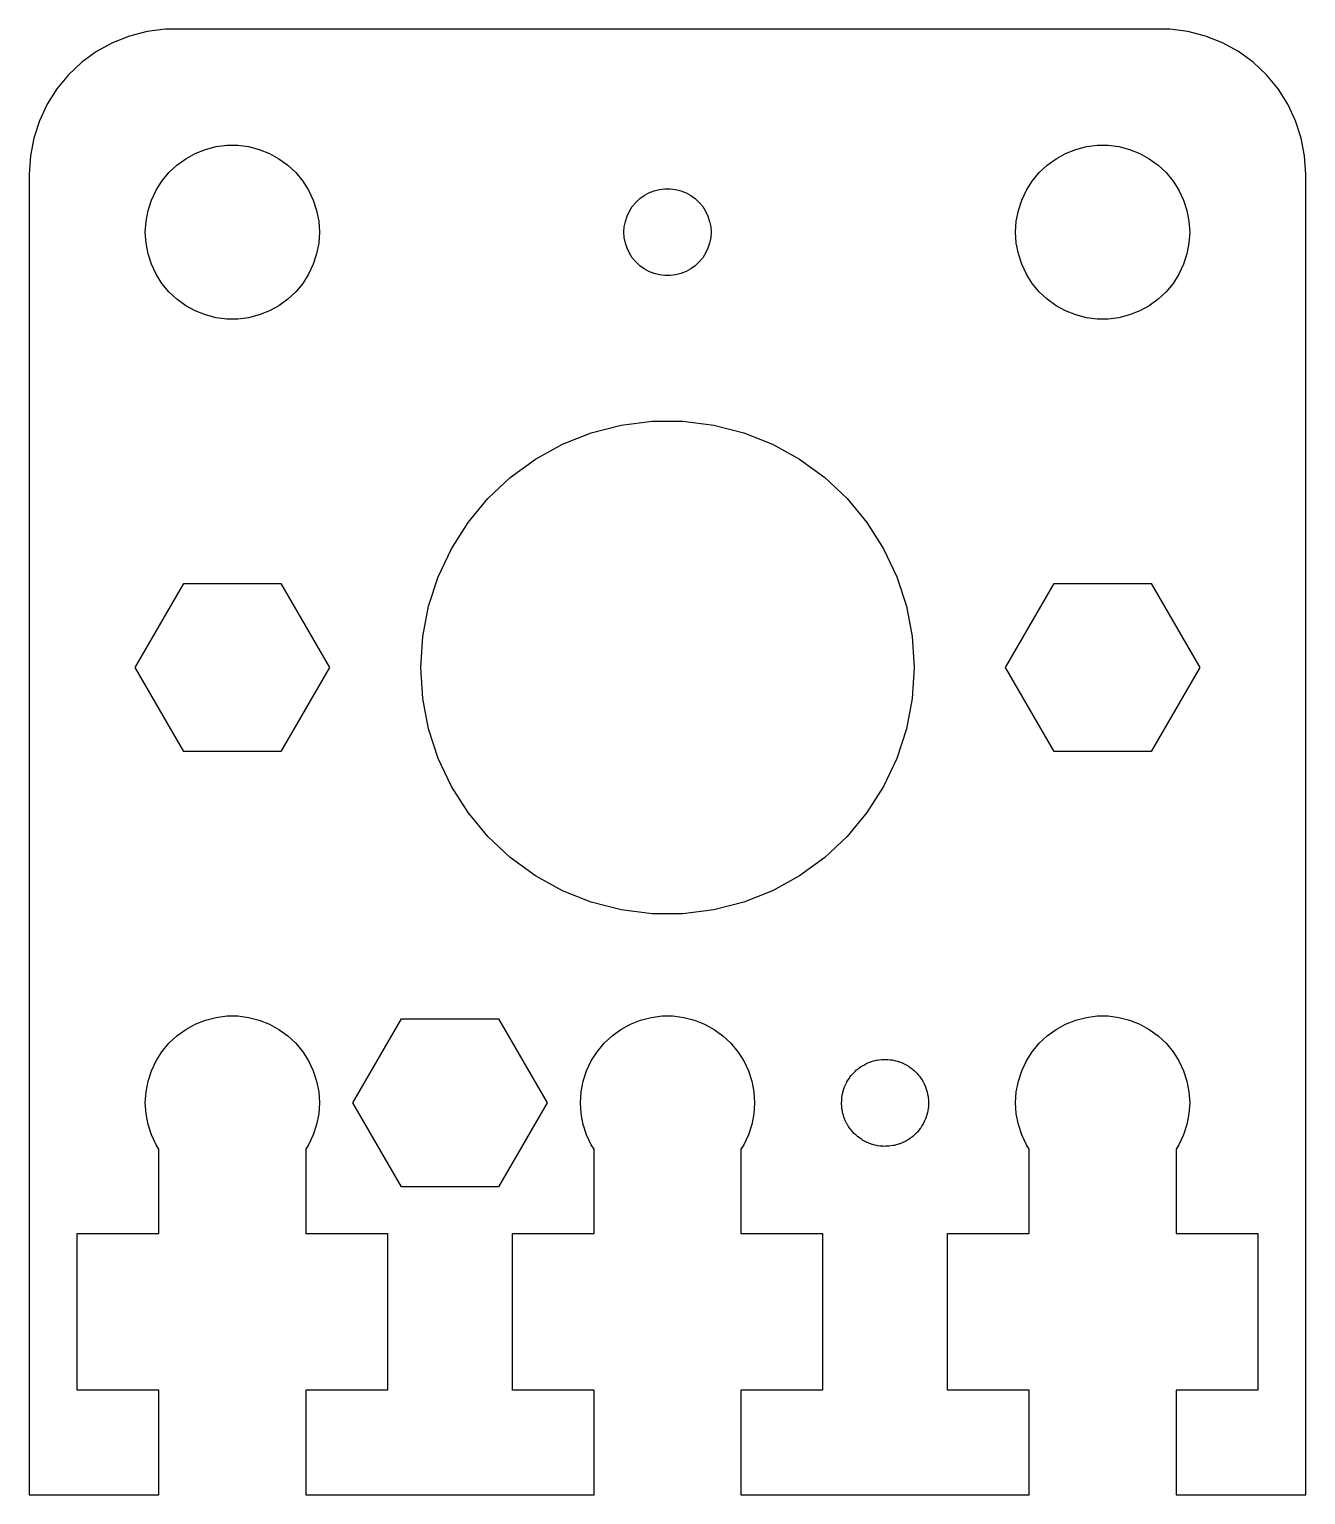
# Model space of a CAD drawing. Header units: metres. Extents: x -22 to 72, y -28 to 184.
# Drawn here: x 28 to 72, y -28.5 to 22 of the extents above; entities that cross this region are included whole.
import ezdxf

# ---------------------------------------------------------------- set-up
doc = ezdxf.new("R2010")
doc.units = ezdxf.units.M

msp = doc.modelspace()

# ---------------------------------------------------------------- linework, layer by layer
for p, q in [((31.4549, 21.7553), (30.8711, 21.5241)), ((32.0631, 21.9114), (31.4549, 21.7553)), ((32.686, 21.9901), (32.0631, 21.9114)), ((67.3139, 21.9901), (32.686, 21.9901)), ((67.9369, 21.9114), (67.3139, 21.9901)), ((68.5451, 21.7553), (67.9369, 21.9114)), ((69.1289, 21.5241), (68.5451, 21.7553)), ((30.3209, 21.2216), (29.8129, 20.8526)), ((30.8711, 21.5241), (30.3209, 21.2216)), ((69.6791, 21.2216), (69.1289, 21.5241)), ((70.1871, 20.8526), (69.6791, 21.2216)), ((29.8129, 20.8526), (29.3551, 20.4227)), ((70.6448, 20.4227), (70.1871, 20.8526)), ((29.3551, 20.4227), (28.9549, 19.9389)), ((71.0451, 19.9389), (70.6448, 20.4227)), ((28.9549, 19.9389), (28.6185, 19.4088)), ((71.3815, 19.4088), (71.0451, 19.9389)), ((28.6185, 19.4088), (28.3511, 18.8406)), ((71.6489, 18.8406), (71.3815, 19.4088)), ((28.3511, 18.8406), (28.1571, 18.2434)), ((71.8429, 18.2434), (71.6489, 18.8406)), ((28.1571, 18.2434), (28.0394, 17.6267)), ((71.9606, 17.6267), (71.8429, 18.2434)), ((33.3925, 17.533), (33.7227, 17.7145)), ((33.7227, 17.7145), (34.0729, 17.8532)), ((34.0729, 17.8532), (34.4379, 17.9469)), ((34.4379, 17.9469), (34.8116, 17.9941)), ((34.8116, 17.9941), (35.1884, 17.9941)), ((35.1884, 17.9941), (35.5621, 17.9469)), ((35.5621, 17.9469), (35.927, 17.8532)), ((35.927, 17.8532), (36.2773, 17.7145)), ((36.2773, 17.7145), (36.6075, 17.533)), ((63.3925, 17.533), (63.7227, 17.7145)), ((63.7227, 17.7145), (64.073, 17.8532)), ((64.073, 17.8532), (64.4379, 17.9469)), ((64.4379, 17.9469), (64.8116, 17.9941)), ((64.8116, 17.9941), (65.1884, 17.9941)), ((65.1884, 17.9941), (65.5621, 17.9469)), ((65.5621, 17.9469), (65.927, 17.8532)), ((65.927, 17.8532), (66.2773, 17.7145)), ((66.2773, 17.7145), (66.6075, 17.533)), ((28.0394, 17.6267), (28, 17)), ((32.8131, 17.0536), (33.0877, 17.3115)), ((33.0877, 17.3115), (33.3925, 17.533)), ((36.6075, 17.533), (36.9123, 17.3115)), ((36.9123, 17.3115), (37.1869, 17.0536)), ((62.8131, 17.0536), (63.0877, 17.3115)), ((63.0877, 17.3115), (63.3925, 17.533)), ((66.6075, 17.533), (66.9123, 17.3115)), ((66.9123, 17.3115), (67.1869, 17.0536)), ((72, 17), (71.9606, 17.6267)), ((28, 17), (28, -28.5)), ((32.3711, 16.4453), (32.5729, 16.7634)), ((32.5729, 16.7634), (32.8131, 17.0536)), ((37.1869, 17.0536), (37.427, 16.7634)), ((37.427, 16.7634), (37.6289, 16.4453)), ((62.3711, 16.4453), (62.5729, 16.7634)), ((62.5729, 16.7634), (62.8131, 17.0536)), ((67.1869, 17.0536), (67.427, 16.7634)), ((67.427, 16.7634), (67.6289, 16.4453)), ((72, -28.5), (72, 17)), ((32.2107, 16.1044), (32.3711, 16.4453)), ((37.6289, 16.4453), (37.7893, 16.1044)), ((49.0439, 16.1558), (49.1963, 16.2665)), ((49.1963, 16.2665), (49.3613, 16.3572)), ((49.3613, 16.3572), (49.5365, 16.4266)), ((49.5365, 16.4266), (49.7189, 16.4734)), ((49.7189, 16.4734), (49.9058, 16.497)), ((49.9058, 16.497), (50.0942, 16.497)), ((50.0942, 16.497), (50.2811, 16.4734)), ((50.2811, 16.4734), (50.4635, 16.4266)), ((50.4635, 16.4266), (50.6387, 16.3572)), ((50.6387, 16.3572), (50.8037, 16.2665)), ((50.8037, 16.2665), (50.9561, 16.1558)), ((62.2107, 16.1044), (62.3711, 16.4453)), ((67.6289, 16.4453), (67.7893, 16.1044)), ((32.0237, 15.376), (32.0942, 15.7461)), ((32.0942, 15.7461), (32.2107, 16.1044)), ((37.7893, 16.1044), (37.9057, 15.7461)), ((37.9057, 15.7461), (37.9763, 15.376)), ((48.6053, 15.5522), (48.6855, 15.7226)), ((48.6855, 15.7226), (48.7865, 15.8817)), ((48.7865, 15.8817), (48.9065, 16.0268)), ((48.9065, 16.0268), (49.0439, 16.1558)), ((50.9561, 16.1558), (51.0934, 16.0268)), ((51.0934, 16.0268), (51.2135, 15.8817)), ((51.2135, 15.8817), (51.3145, 15.7226)), ((51.3145, 15.7226), (51.3947, 15.5522)), ((62.0237, 15.376), (62.0942, 15.7461)), ((62.0942, 15.7461), (62.2107, 16.1044)), ((67.7893, 16.1044), (67.9057, 15.7461)), ((67.9057, 15.7461), (67.9763, 15.376)), ((32, 15), (32.0237, 15.376)), ((37.9763, 15.376), (38, 15)), ((48.5, 15), (48.5118, 15.188)), ((48.5118, 15.188), (48.5471, 15.373)), ((48.5471, 15.373), (48.6053, 15.5522)), ((51.3947, 15.5522), (51.4529, 15.373)), ((51.4529, 15.373), (51.4882, 15.188)), ((51.4882, 15.188), (51.5, 15)), ((62, 15), (62.0237, 15.376)), ((67.9763, 15.376), (68, 15)), ((32.0237, 14.624), (32, 15)), ((38, 15), (37.9763, 14.624)), ((48.5118, 14.812), (48.5, 15)), ((48.5471, 14.627), (48.5118, 14.812)), ((51.4882, 14.812), (51.4529, 14.627)), ((51.5, 15), (51.4882, 14.812)), ((62.0237, 14.624), (62, 15)), ((68, 15), (67.9763, 14.624)), ((32.0942, 14.2539), (32.0237, 14.624)), ((32.2107, 13.8956), (32.0942, 14.2539)), ((37.9057, 14.2539), (37.7893, 13.8956)), ((37.9763, 14.624), (37.9057, 14.2539)), ((48.6053, 14.4478), (48.5471, 14.627)), ((48.6855, 14.2774), (48.6053, 14.4478)), ((48.7865, 14.1183), (48.6855, 14.2774)), ((51.3145, 14.2774), (51.2135, 14.1183)), ((51.3947, 14.4478), (51.3145, 14.2774)), ((51.4529, 14.627), (51.3947, 14.4478)), ((62.0942, 14.2539), (62.0237, 14.624)), ((62.2107, 13.8956), (62.0942, 14.2539)), ((67.9057, 14.2539), (67.7893, 13.8956)), ((67.9763, 14.624), (67.9057, 14.2539)), ((32.3711, 13.5547), (32.2107, 13.8956)), ((37.7893, 13.8956), (37.6289, 13.5547)), ((48.9065, 13.9732), (48.7865, 14.1183)), ((49.0439, 13.8442), (48.9065, 13.9732)), ((49.1963, 13.7335), (49.0439, 13.8442)), ((49.3613, 13.6427), (49.1963, 13.7335)), ((49.5365, 13.5734), (49.3613, 13.6427)), ((50.6387, 13.6427), (50.4635, 13.5734)), ((50.8037, 13.7335), (50.6387, 13.6427)), ((50.9561, 13.8442), (50.8037, 13.7335)), ((51.0934, 13.9732), (50.9561, 13.8442)), ((51.2135, 14.1183), (51.0934, 13.9732)), ((62.3711, 13.5547), (62.2107, 13.8956)), ((67.7893, 13.8956), (67.6289, 13.5547)), ((32.5729, 13.2366), (32.3711, 13.5547)), ((32.8131, 12.9464), (32.5729, 13.2366)), ((37.427, 13.2366), (37.1869, 12.9464)), ((37.6289, 13.5547), (37.427, 13.2366)), ((49.7189, 13.5266), (49.5365, 13.5734)), ((49.9058, 13.5029), (49.7189, 13.5266)), ((50.0942, 13.5029), (49.9058, 13.5029)), ((50.2811, 13.5266), (50.0942, 13.5029)), ((50.4635, 13.5734), (50.2811, 13.5266)), ((62.5729, 13.2366), (62.3711, 13.5547)), ((62.8131, 12.9464), (62.5729, 13.2366)), ((67.427, 13.2366), (67.1869, 12.9464)), ((67.6289, 13.5547), (67.427, 13.2366)), ((33.0877, 12.6884), (32.8131, 12.9464)), ((33.3925, 12.467), (33.0877, 12.6884)), ((36.9123, 12.6884), (36.6075, 12.467)), ((37.1869, 12.9464), (36.9123, 12.6884)), ((63.0877, 12.6884), (62.8131, 12.9464)), ((63.3925, 12.467), (63.0877, 12.6884)), ((66.9123, 12.6884), (66.6075, 12.467)), ((67.1869, 12.9464), (66.9123, 12.6884)), ((33.7227, 12.2855), (33.3925, 12.467)), ((34.0729, 12.1468), (33.7227, 12.2855)), ((34.4379, 12.0531), (34.0729, 12.1468)), ((35.927, 12.1468), (35.5621, 12.0531)), ((36.2773, 12.2855), (35.927, 12.1468)), ((36.6075, 12.467), (36.2773, 12.2855)), ((63.7227, 12.2855), (63.3925, 12.467)), ((64.073, 12.1468), (63.7227, 12.2855)), ((64.4379, 12.0531), (64.073, 12.1468)), ((65.927, 12.1468), (65.5621, 12.0531)), ((66.2773, 12.2855), (65.927, 12.1468)), ((66.6075, 12.467), (66.2773, 12.2855)), ((34.8116, 12.0059), (34.4379, 12.0531)), ((35.1884, 12.0059), (34.8116, 12.0059)), ((35.5621, 12.0531), (35.1884, 12.0059)), ((64.8116, 12.0059), (64.4379, 12.0531)), ((65.1884, 12.0059), (64.8116, 12.0059)), ((65.5621, 12.0531), (65.1884, 12.0059)), ((46.3809, 7.69102), (47.3734, 8.08397)), ((47.3734, 8.08397), (48.4073, 8.34944)), ((48.4073, 8.34944), (49.4663, 8.48322)), ((49.4663, 8.48322), (50.5337, 8.48322)), ((50.5337, 8.48322), (51.5927, 8.34944)), ((51.5927, 8.34944), (52.6266, 8.08397)), ((52.6266, 8.08397), (53.6191, 7.69102)), ((45.4455, 7.17677), (46.3809, 7.69102)), ((53.6191, 7.69102), (54.5545, 7.17677)), ((44.5819, 6.54936), (45.4455, 7.17677)), ((54.5545, 7.17677), (55.4181, 6.54936)), ((43.8038, 5.81865), (44.5819, 6.54936)), ((55.4181, 6.54936), (56.1962, 5.81865)), ((43.1234, 4.99617), (43.8038, 5.81865)), ((56.1962, 5.81865), (56.8766, 4.99617)), ((42.5514, 4.09489), (43.1234, 4.99617)), ((56.8766, 4.99617), (57.4486, 4.09489)), ((42.0969, 3.12904), (42.5514, 4.09489)), ((57.4486, 4.09489), (57.9031, 3.12904)), ((41.767, 2.11386), (42.0969, 3.12904)), ((57.9031, 3.12904), (58.233, 2.11386)), ((31.6534, 0), (33.3267, 2.89824)), ((33.3267, 2.89824), (36.6733, 2.89824)), ((36.6733, 2.89824), (38.3466, 0)), ((61.6534, 0), (63.3267, 2.89822)), ((63.3267, 2.89822), (66.6733, 2.89822)), ((66.6733, 2.89822), (68.3466, 0)), ((41.567, 1.06532), (41.767, 2.11386)), ((58.233, 2.11386), (58.433, 1.06532)), ((41.5, 0), (41.567, 1.06532)), ((58.433, 1.06532), (58.5, 0)), ((33.3267, -2.89824), (31.6534, 0)), ((38.3466, 0), (36.6733, -2.89824)), ((41.567, -1.06532), (41.5, 0)), ((58.5, 0), (58.433, -1.06532)), ((63.3267, -2.89822), (61.6534, 0)), ((68.3466, 0), (66.6733, -2.89822)), ((41.767, -2.11386), (41.567, -1.06532)), ((58.433, -1.06532), (58.233, -2.11386)), ((42.0969, -3.12904), (41.767, -2.11386)), ((58.233, -2.11386), (57.9031, -3.12904)), ((36.6733, -2.89824), (33.3267, -2.89824)), ((66.6733, -2.89822), (63.3267, -2.89822)), ((42.5514, -4.09489), (42.0969, -3.12904)), ((57.9031, -3.12904), (57.4486, -4.09489)), ((43.1234, -4.99617), (42.5514, -4.09489)), ((57.4486, -4.09489), (56.8766, -4.99617)), ((43.8038, -5.81865), (43.1234, -4.99617)), ((56.8766, -4.99617), (56.1962, -5.81865)), ((44.5819, -6.54936), (43.8038, -5.81865)), ((56.1962, -5.81865), (55.4181, -6.54936)), ((45.4455, -7.17677), (44.5819, -6.54936)), ((55.4181, -6.54936), (54.5545, -7.17677)), ((46.3809, -7.69102), (45.4455, -7.17677)), ((54.5545, -7.17677), (53.6191, -7.69102)), ((47.3734, -8.08397), (46.3809, -7.69102)), ((53.6191, -7.69102), (52.6266, -8.08397)), ((48.4073, -8.34944), (47.3734, -8.08397)), ((49.4663, -8.48322), (48.4073, -8.34944)), ((50.5337, -8.48322), (49.4663, -8.48322)), ((51.5927, -8.34944), (50.5337, -8.48322)), ((52.6266, -8.08397), (51.5927, -8.34944)), ((34.0729, -12.1468), (34.4379, -12.0531)), ((34.4379, -12.0531), (34.8116, -12.0059)), ((34.8116, -12.0059), (35.1884, -12.0059)), ((35.1884, -12.0059), (35.5621, -12.0531)), ((35.5621, -12.0531), (35.927, -12.1468)), ((39.1534, -15), (40.8267, -12.1018)), ((40.8267, -12.1018), (44.1733, -12.1018)), ((44.1733, -12.1018), (45.8466, -15)), ((49.0729, -12.1468), (49.4379, -12.0531)), ((49.4379, -12.0531), (49.8116, -12.0059)), ((49.8116, -12.0059), (50.1884, -12.0059)), ((50.1884, -12.0059), (50.5621, -12.0531)), ((50.5621, -12.0531), (50.927, -12.1468)), ((64.073, -12.1468), (64.4379, -12.0531)), ((64.4379, -12.0531), (64.8116, -12.0059)), ((64.8116, -12.0059), (65.1884, -12.0059)), ((65.1884, -12.0059), (65.5621, -12.0531)), ((65.5621, -12.0531), (65.927, -12.1468)), ((33.0877, -12.6884), (33.3925, -12.467)), ((33.3925, -12.467), (33.7227, -12.2855)), ((33.7227, -12.2855), (34.0729, -12.1468)), ((35.927, -12.1468), (36.2773, -12.2855)), ((36.2773, -12.2855), (36.6075, -12.467)), ((36.6075, -12.467), (36.9123, -12.6884)), ((48.0877, -12.6884), (48.3925, -12.467)), ((48.3925, -12.467), (48.7227, -12.2855)), ((48.7227, -12.2855), (49.0729, -12.1468)), ((50.927, -12.1468), (51.2773, -12.2855)), ((51.2773, -12.2855), (51.6075, -12.467)), ((51.6075, -12.467), (51.9123, -12.6884)), ((63.0877, -12.6884), (63.3925, -12.467)), ((63.3925, -12.467), (63.7227, -12.2855)), ((63.7227, -12.2855), (64.073, -12.1468)), ((65.927, -12.1468), (66.2773, -12.2855)), ((66.2773, -12.2855), (66.6075, -12.467)), ((66.6075, -12.467), (66.9123, -12.6884)), ((32.5729, -13.2366), (32.8131, -12.9464)), ((32.8131, -12.9464), (33.0877, -12.6884)), ((36.9123, -12.6884), (37.1869, -12.9464)), ((37.1869, -12.9464), (37.427, -13.2366)), ((47.5729, -13.2366), (47.8131, -12.9464)), ((47.8131, -12.9464), (48.0877, -12.6884)), ((51.9123, -12.6884), (52.1869, -12.9464)), ((52.1869, -12.9464), (52.427, -13.2366)), ((62.5729, -13.2366), (62.8131, -12.9464)), ((62.8131, -12.9464), (63.0877, -12.6884)), ((66.9123, -12.6884), (67.1869, -12.9464)), ((67.1869, -12.9464), (67.427, -13.2366)), ((32.2107, -13.8956), (32.3711, -13.5547)), ((32.3711, -13.5547), (32.5729, -13.2366)), ((37.427, -13.2366), (37.6289, -13.5547)), ((37.6289, -13.5547), (37.7893, -13.8956)), ((47.2107, -13.8956), (47.3711, -13.5547)), ((47.3711, -13.5547), (47.5729, -13.2366)), ((52.427, -13.2366), (52.6289, -13.5547)), ((52.6289, -13.5547), (52.7893, -13.8956)), ((56.8613, -13.6427), (56.9343, -13.6139)), ((56.9343, -13.6139), (57.0067, -13.5834)), ((57.0067, -13.5834), (57.0219, -13.5792)), ((57.0219, -13.5792), (57.0365, -13.5734)), ((57.0365, -13.5734), (57.1125, -13.5539)), ((57.1125, -13.5539), (57.1881, -13.5328)), ((57.1881, -13.5328), (57.2037, -13.5305)), ((57.2037, -13.5305), (57.2189, -13.5266)), ((57.2189, -13.5266), (57.2968, -13.5167)), ((57.2968, -13.5167), (57.3745, -13.5052)), ((57.3745, -13.5052), (57.3902, -13.5049)), ((57.3902, -13.5049), (57.4058, -13.5029)), ((57.4058, -13.5029), (57.4843, -13.5029)), ((57.4843, -13.5029), (57.5628, -13.5013)), ((57.5628, -13.5013), (57.5784, -13.5029)), ((57.5784, -13.5029), (57.5942, -13.5029)), ((57.5942, -13.5029), (57.6721, -13.5128)), ((57.6721, -13.5128), (57.7502, -13.521)), ((57.7502, -13.521), (57.7655, -13.5246)), ((57.7655, -13.5246), (57.7811, -13.5266)), ((57.7811, -13.5266), (57.8571, -13.5461)), ((57.8571, -13.5461), (57.9335, -13.564)), ((57.9335, -13.564), (57.9483, -13.5695)), ((57.9483, -13.5695), (57.9635, -13.5734)), ((57.9635, -13.5734), (58.0365, -13.6023)), ((58.0365, -13.6023), (58.1101, -13.6297)), ((58.1101, -13.6297), (58.124, -13.637)), ((62.2107, -13.8956), (62.3711, -13.5547)), ((62.3711, -13.5547), (62.5729, -13.2366)), ((67.427, -13.2366), (67.6289, -13.5547)), ((67.6289, -13.5547), (67.7893, -13.8956)), ((32.0942, -14.2539), (32.2107, -13.8956)), ((37.7893, -13.8956), (37.9057, -14.2539)), ((47.0942, -14.2539), (47.2107, -13.8956)), ((52.7893, -13.8956), (52.9057, -14.2539)), ((56.2683, -14.1439), (56.278, -14.1316)), ((56.278, -14.1316), (56.2865, -14.1183)), ((56.2865, -14.1183), (56.3365, -14.0578)), ((56.3365, -14.0578), (56.3853, -13.9963)), ((56.3853, -13.9963), (56.3965, -13.9853)), ((56.3965, -13.9853), (56.4065, -13.9732)), ((56.4065, -13.9732), (56.4638, -13.9194)), ((56.4638, -13.9194), (56.5199, -13.8645)), ((56.5199, -13.8645), (56.5324, -13.855)), ((56.5324, -13.855), (56.5439, -13.8442)), ((56.5439, -13.8442), (56.6074, -13.7981)), ((56.6074, -13.7981), (56.6699, -13.7506)), ((56.6699, -13.7506), (56.6835, -13.7428)), ((56.6835, -13.7428), (56.6963, -13.7335)), ((56.6963, -13.7335), (56.765, -13.6957)), ((56.765, -13.6957), (56.833, -13.6564)), ((56.833, -13.6564), (56.8475, -13.6503)), ((56.8475, -13.6503), (56.8613, -13.6427)), ((58.124, -13.637), (58.1387, -13.6427)), ((58.1387, -13.6427), (58.2074, -13.6806)), ((58.2074, -13.6806), (58.277, -13.7169)), ((58.277, -13.7169), (58.29, -13.7259)), ((58.29, -13.7259), (58.3037, -13.7335)), ((58.3037, -13.7335), (58.3672, -13.7796)), ((58.3672, -13.7796), (58.4317, -13.8244)), ((58.4317, -13.8244), (58.4434, -13.835)), ((58.4434, -13.835), (58.4561, -13.8442)), ((58.4561, -13.8442), (58.5134, -13.898)), ((58.5134, -13.898), (58.5717, -13.9505)), ((58.5717, -13.9505), (58.582, -13.9624)), ((58.582, -13.9624), (58.5934, -13.9732)), ((58.5934, -13.9732), (58.6435, -14.0336)), ((58.6435, -14.0336), (58.6948, -14.0931)), ((58.6948, -14.0931), (58.7035, -14.1062)), ((58.7035, -14.1062), (58.7135, -14.1183)), ((58.7135, -14.1183), (58.7556, -14.1846)), ((62.0942, -14.2539), (62.2107, -13.8956)), ((67.7893, -13.8956), (67.9057, -14.2539)), ((32, -15), (32.0237, -14.624)), ((32.0237, -14.624), (32.0942, -14.2539)), ((37.9057, -14.2539), (37.9763, -14.624)), ((37.9763, -14.624), (38, -15)), ((47, -15), (47.0237, -14.624)), ((47.0237, -14.624), (47.0942, -14.2539)), ((52.9057, -14.2539), (52.9763, -14.624)), ((52.9763, -14.624), (53, -15)), ((56.0442, -14.6424), (56.0471, -14.627)), ((56.0471, -14.627), (56.0714, -14.5523)), ((56.0714, -14.5523), (56.0941, -14.4771)), ((56.0941, -14.4771), (56.1005, -14.4628)), ((56.1005, -14.4628), (56.1053, -14.4478)), ((56.1053, -14.4478), (56.1387, -14.3768)), ((56.1387, -14.3768), (56.1707, -14.3051)), ((56.1707, -14.3051), (56.1788, -14.2916)), ((56.1788, -14.2916), (56.1855, -14.2774)), ((56.1855, -14.2774), (56.2276, -14.2111)), ((56.2276, -14.2111), (56.2683, -14.1439)), ((58.7556, -14.1846), (58.799, -14.25)), ((58.799, -14.25), (58.806, -14.2641)), ((58.806, -14.2641), (58.8145, -14.2774)), ((58.8145, -14.2774), (58.8479, -14.3484)), ((58.8479, -14.3484), (58.8828, -14.4187)), ((58.8828, -14.4187), (58.888, -14.4336)), ((58.888, -14.4336), (58.8947, -14.4478)), ((58.8947, -14.4478), (58.9189, -14.5225)), ((58.9189, -14.5225), (58.9447, -14.5966)), ((58.9447, -14.5966), (58.948, -14.612)), ((58.948, -14.612), (58.9529, -14.627)), ((58.9529, -14.627), (58.9676, -14.7041)), ((62, -15), (62.0237, -14.624)), ((62.0237, -14.624), (62.0942, -14.2539)), ((67.9057, -14.2539), (67.9763, -14.624)), ((67.9763, -14.624), (68, -15)), ((32.0237, -15.376), (32, -15)), ((38, -15), (37.9763, -15.376)), ((40.8267, -17.8982), (39.1534, -15)), ((45.8466, -15), (44.1733, -17.8982)), ((47.0237, -15.376), (47, -15)), ((53, -15), (52.9763, -15.376)), ((56, -15), (56.0049, -14.9217)), ((56.001, -15.0157), (56, -15)), ((56.0003, -15.0314), (56.001, -15.0157)), ((56.0069, -15.1096), (56.0003, -15.0314)), ((56.0049, -14.9217), (56.0082, -14.8432)), ((56.0118, -15.188), (56.0069, -15.1096)), ((56.0082, -14.8432), (56.0108, -14.8277)), ((56.0108, -14.8277), (56.0118, -14.812)), ((56.0118, -14.812), (56.0265, -14.7349)), ((56.0265, -14.7349), (56.0396, -14.6575)), ((56.0396, -14.6575), (56.0442, -14.6424)), ((58.9676, -14.7041), (58.9839, -14.7809)), ((58.9839, -14.7809), (58.9852, -14.7965)), ((58.9852, -14.7965), (58.9882, -14.812)), ((58.9882, -14.812), (58.9931, -14.8904)), ((58.9951, -15.0784), (58.9918, -15.1568)), ((58.9931, -14.8904), (58.9997, -14.9686)), ((59, -15), (58.9951, -15.0784)), ((58.9997, -14.9686), (58.999, -14.9843)), ((58.999, -14.9843), (59, -15)), ((62.0237, -15.376), (62, -15)), ((68, -15), (67.9763, -15.376)), ((32.0942, -15.7461), (32.0237, -15.376)), ((37.9763, -15.376), (37.9057, -15.7461)), ((47.0942, -15.7461), (47.0237, -15.376)), ((52.9763, -15.376), (52.9057, -15.7461)), ((56.0148, -15.2034), (56.0118, -15.188)), ((56.0161, -15.2191), (56.0148, -15.2034)), ((56.0324, -15.2959), (56.0161, -15.2191)), ((56.0471, -15.373), (56.0324, -15.2959)), ((56.052, -15.388), (56.0471, -15.373)), ((56.0553, -15.4034), (56.052, -15.388)), ((56.0811, -15.4775), (56.0553, -15.4034)), ((56.1053, -15.5522), (56.0811, -15.4775)), ((56.112, -15.5664), (56.1053, -15.5522)), ((56.1172, -15.5813), (56.112, -15.5664)), ((56.1521, -15.6516), (56.1172, -15.5813)), ((56.1855, -15.7226), (56.1521, -15.6516)), ((58.8612, -15.6232), (58.8293, -15.6949)), ((58.8947, -15.5522), (58.8612, -15.6232)), ((58.8995, -15.5372), (58.8947, -15.5522)), ((58.9059, -15.5229), (58.8995, -15.5372)), ((58.9286, -15.4477), (58.9059, -15.5229)), ((58.9529, -15.373), (58.9286, -15.4477)), ((58.9558, -15.3576), (58.9529, -15.373)), ((58.9604, -15.3425), (58.9558, -15.3576)), ((58.9734, -15.2651), (58.9604, -15.3425)), ((58.9882, -15.188), (58.9734, -15.2651)), ((58.9892, -15.1723), (58.9882, -15.188)), ((58.9918, -15.1568), (58.9892, -15.1723)), ((62.0942, -15.7461), (62.0237, -15.376)), ((67.9763, -15.376), (67.9057, -15.7461)), ((32.2107, -16.1044), (32.0942, -15.7461)), ((32.3711, -16.4453), (32.2107, -16.1044)), ((37.7893, -16.1044), (37.6289, -16.4453)), ((37.9057, -15.7461), (37.7893, -16.1044)), ((47.2107, -16.1044), (47.0942, -15.7461)), ((47.3711, -16.4453), (47.2107, -16.1044)), ((52.7893, -16.1044), (52.6289, -16.4453)), ((52.9057, -15.7461), (52.7893, -16.1044)), ((56.194, -15.7359), (56.1855, -15.7226)), ((56.201, -15.75), (56.194, -15.7359)), ((56.2444, -15.8154), (56.201, -15.75)), ((56.2865, -15.8817), (56.2444, -15.8154)), ((56.2965, -15.8938), (56.2865, -15.8817)), ((56.3052, -15.9069), (56.2965, -15.8938)), ((56.3565, -15.9663), (56.3052, -15.9069)), ((56.4065, -16.0268), (56.3565, -15.9663)), ((56.418, -16.0376), (56.4065, -16.0268)), ((56.4283, -16.0495), (56.418, -16.0376)), ((56.4866, -16.102), (56.4283, -16.0495)), ((56.5439, -16.1558), (56.4866, -16.102)), ((56.5566, -16.165), (56.5439, -16.1558)), ((58.4561, -16.1558), (58.3926, -16.2019)), ((58.4676, -16.145), (58.4561, -16.1558)), ((58.4801, -16.1355), (58.4676, -16.145)), ((58.5362, -16.0806), (58.4801, -16.1355)), ((58.5934, -16.0268), (58.5362, -16.0806)), ((58.6035, -16.0147), (58.5934, -16.0268)), ((58.6147, -16.0037), (58.6035, -16.0147)), ((58.6635, -15.9422), (58.6147, -16.0037)), ((58.7135, -15.8817), (58.6635, -15.9422)), ((58.722, -15.8684), (58.7135, -15.8817)), ((58.7317, -15.8561), (58.722, -15.8684)), ((58.7724, -15.7889), (58.7317, -15.8561)), ((58.8145, -15.7226), (58.7724, -15.7889)), ((58.8212, -15.7084), (58.8145, -15.7226)), ((58.8293, -15.6949), (58.8212, -15.7084)), ((62.2107, -16.1044), (62.0942, -15.7461)), ((62.3711, -16.4453), (62.2107, -16.1044)), ((67.7893, -16.1044), (67.6289, -16.4453)), ((67.9057, -15.7461), (67.7893, -16.1044)), ((32.4693, -16.6), (32.3711, -16.4453)), ((32.4693, -19.5), (32.4693, -16.6)), ((37.6289, -16.4453), (37.5307, -16.6)), ((37.5307, -16.6), (37.5307, -19.5)), ((47.4693, -16.6), (47.3711, -16.4453)), ((47.4693, -19.5), (47.4693, -16.6)), ((52.6289, -16.4453), (52.5307, -16.6)), ((52.5307, -16.6), (52.5307, -19.5)), ((56.5683, -16.1755), (56.5566, -16.165)), ((56.6328, -16.2204), (56.5683, -16.1755)), ((56.6963, -16.2665), (56.6328, -16.2204)), ((56.71, -16.2741), (56.6963, -16.2665)), ((56.7229, -16.283), (56.71, -16.2741)), ((56.7925, -16.3194), (56.7229, -16.283)), ((56.8613, -16.3572), (56.7925, -16.3194)), ((56.8759, -16.363), (56.8613, -16.3572)), ((56.8899, -16.3703), (56.8759, -16.363)), ((56.9635, -16.3977), (56.8899, -16.3703)), ((57.0365, -16.4266), (56.9635, -16.3977)), ((57.0517, -16.4305), (57.0365, -16.4266)), ((57.0665, -16.436), (57.0517, -16.4305)), ((57.1429, -16.4539), (57.0665, -16.436)), ((57.2189, -16.4734), (57.1429, -16.4539)), ((57.2345, -16.4754), (57.2189, -16.4734)), ((57.2498, -16.479), (57.2345, -16.4754)), ((57.3279, -16.4872), (57.2498, -16.479)), ((57.4058, -16.497), (57.3279, -16.4872)), ((57.4215, -16.497), (57.4058, -16.497)), ((57.4372, -16.4987), (57.4215, -16.497)), ((57.5157, -16.497), (57.4372, -16.4987)), ((57.5942, -16.497), (57.5157, -16.497)), ((57.6098, -16.4951), (57.5942, -16.497)), ((57.6255, -16.4947), (57.6098, -16.4951)), ((57.7032, -16.4833), (57.6255, -16.4947)), ((57.7811, -16.4734), (57.7032, -16.4833)), ((57.7963, -16.4695), (57.7811, -16.4734)), ((57.8119, -16.4672), (57.7963, -16.4695)), ((57.8875, -16.4461), (57.8119, -16.4672)), ((57.9635, -16.4266), (57.8875, -16.4461)), ((57.9781, -16.4208), (57.9635, -16.4266)), ((57.9933, -16.4166), (57.9781, -16.4208)), ((58.0657, -16.3861), (57.9933, -16.4166)), ((58.1387, -16.3572), (58.0657, -16.3861)), ((58.1525, -16.3497), (58.1387, -16.3572)), ((58.1669, -16.3436), (58.1525, -16.3497)), ((58.2349, -16.3043), (58.1669, -16.3436)), ((58.3037, -16.2665), (58.2349, -16.3043)), ((58.3165, -16.2572), (58.3037, -16.2665)), ((58.3301, -16.2494), (58.3165, -16.2572)), ((58.3926, -16.2019), (58.3301, -16.2494)), ((62.4693, -16.6), (62.3711, -16.4453)), ((62.4693, -19.5), (62.4693, -16.6)), ((67.6289, -16.4453), (67.5307, -16.6)), ((67.5307, -16.6), (67.5307, -19.5)), ((44.1733, -17.8982), (40.8267, -17.8982)), ((29.6534, -24.9), (29.6534, -19.5)), ((29.6534, -19.5), (32.4693, -19.5)), ((37.5307, -19.5), (40.3466, -19.5)), ((40.3466, -19.5), (40.3466, -24.9)), ((44.6534, -24.9), (44.6534, -19.5)), ((44.6534, -19.5), (47.4693, -19.5)), ((52.5307, -19.5), (55.3466, -19.5)), ((55.3466, -19.5), (55.3466, -24.9)), ((59.6534, -24.9), (59.6534, -19.5)), ((59.6534, -19.5), (62.4693, -19.5)), ((67.5307, -19.5), (70.3466, -19.5)), ((70.3466, -19.5), (70.3466, -24.9)), ((32.4693, -24.9), (29.6534, -24.9)), ((32.4693, -28.5), (32.4693, -24.9)), ((40.3466, -24.9), (37.5307, -24.9)), ((37.5307, -24.9), (37.5307, -28.5)), ((47.4693, -24.9), (44.6534, -24.9)), ((47.4693, -28.5), (47.4693, -24.9)), ((55.3466, -24.9), (52.5307, -24.9)), ((52.5307, -24.9), (52.5307, -28.5)), ((62.4693, -24.9), (59.6534, -24.9)), ((62.4693, -28.5), (62.4693, -24.9)), ((70.3466, -24.9), (67.5307, -24.9)), ((67.5307, -24.9), (67.5307, -28.5)), ((28, -28.5), (32.4693, -28.5)), ((37.5307, -28.5), (47.4693, -28.5)), ((52.5307, -28.5), (62.4693, -28.5)), ((67.5307, -28.5), (72, -28.5))]:
    msp.add_line(p, q)

doc.saveas('drawing.dxf')
